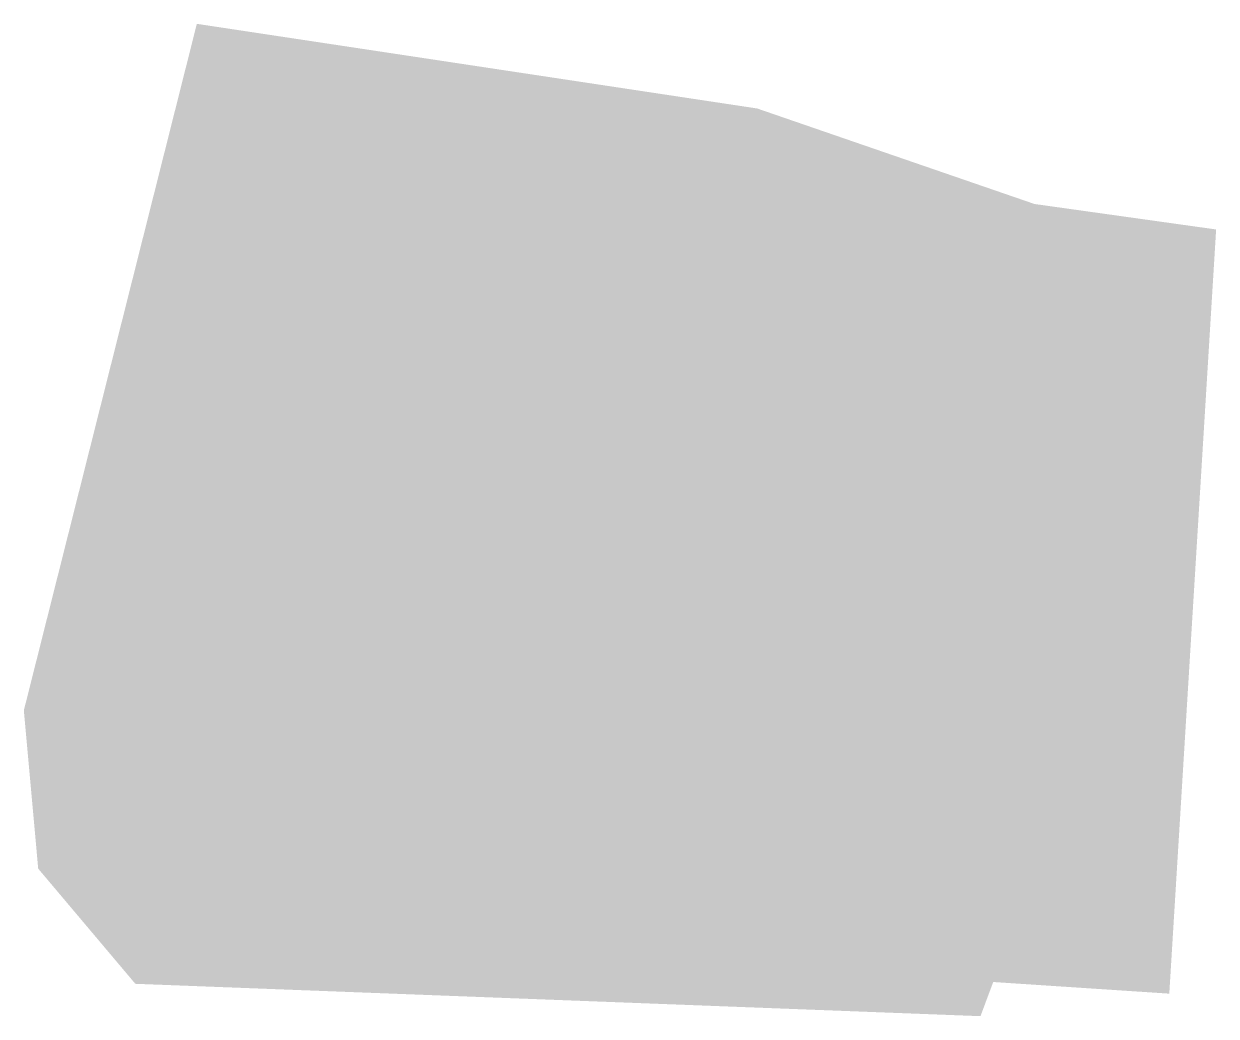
# Model space of a CAD drawing. Header units: inches. Extents: x 7535827.8 to 7535848.4, y 4650267.3 to 4650284.4.
import ezdxf

# ---------------------------------------------------------------- set-up
doc = ezdxf.new("R2010")
doc.units = ezdxf.units.IN
doc.header["$MEASUREMENT"] = 0
doc.layers.add('7.8', color=7, linetype='Continuous')

msp = doc.modelspace()

# ---------------------------------------------------------------- hatches: boundary and pattern name
at = {"layer": '7.8'}
msp.add_hatch(color=256, dxfattribs=at).paths.add_polyline_path([(7535848.418, 4650280.873), (7535847.609, 4650267.672), (7535844.569, 4650267.873), (7535844.349, 4650267.283), (7535829.756, 4650267.842), (7535828.079, 4650269.831), (7535827.831, 4650272.565), (7535830.818, 4650284.425), (7535840.493, 4650282.963), (7535845.281, 4650281.313), (7535848.418, 4650280.873)], flags=0)

doc.saveas('drawing.dxf')
